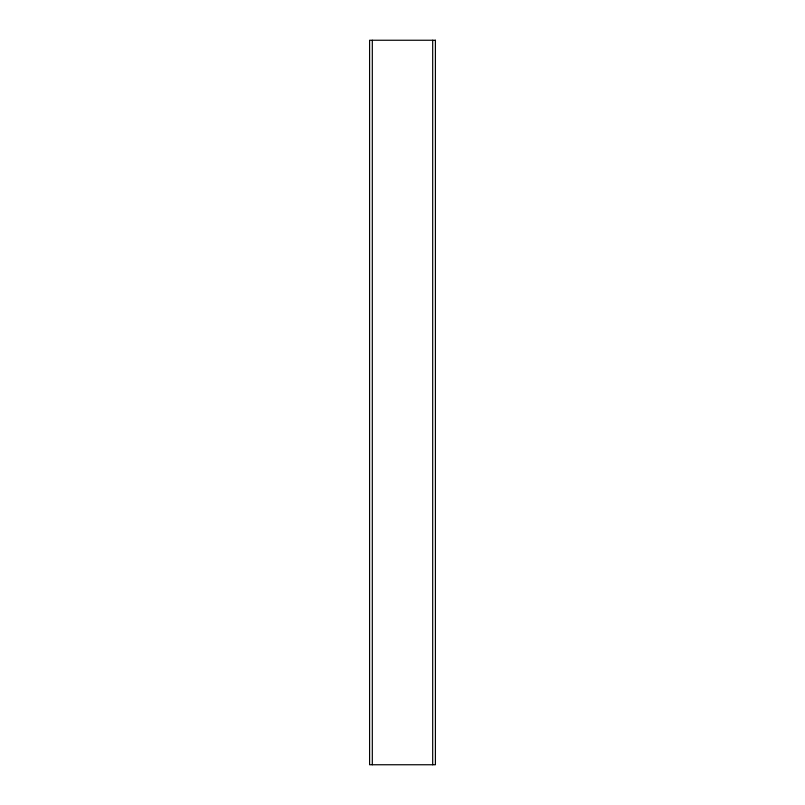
<?xml version="1.0" encoding="UTF-8"?>
<svg xmlns="http://www.w3.org/2000/svg" width="805" height="805" viewBox="0 0 805 805"><rect width="100%" height="100%" fill="white"/><g stroke="black" fill="none" stroke-linecap="round" stroke-linejoin="round"><path stroke-width="1.21" d="M432.688 40.25L432.688 764.75M372.313 40.25L372.313 764.75M435.404 40.25L369.596 40.25L369.596 764.75L435.404 764.75L435.404 40.25"/></g></svg>
